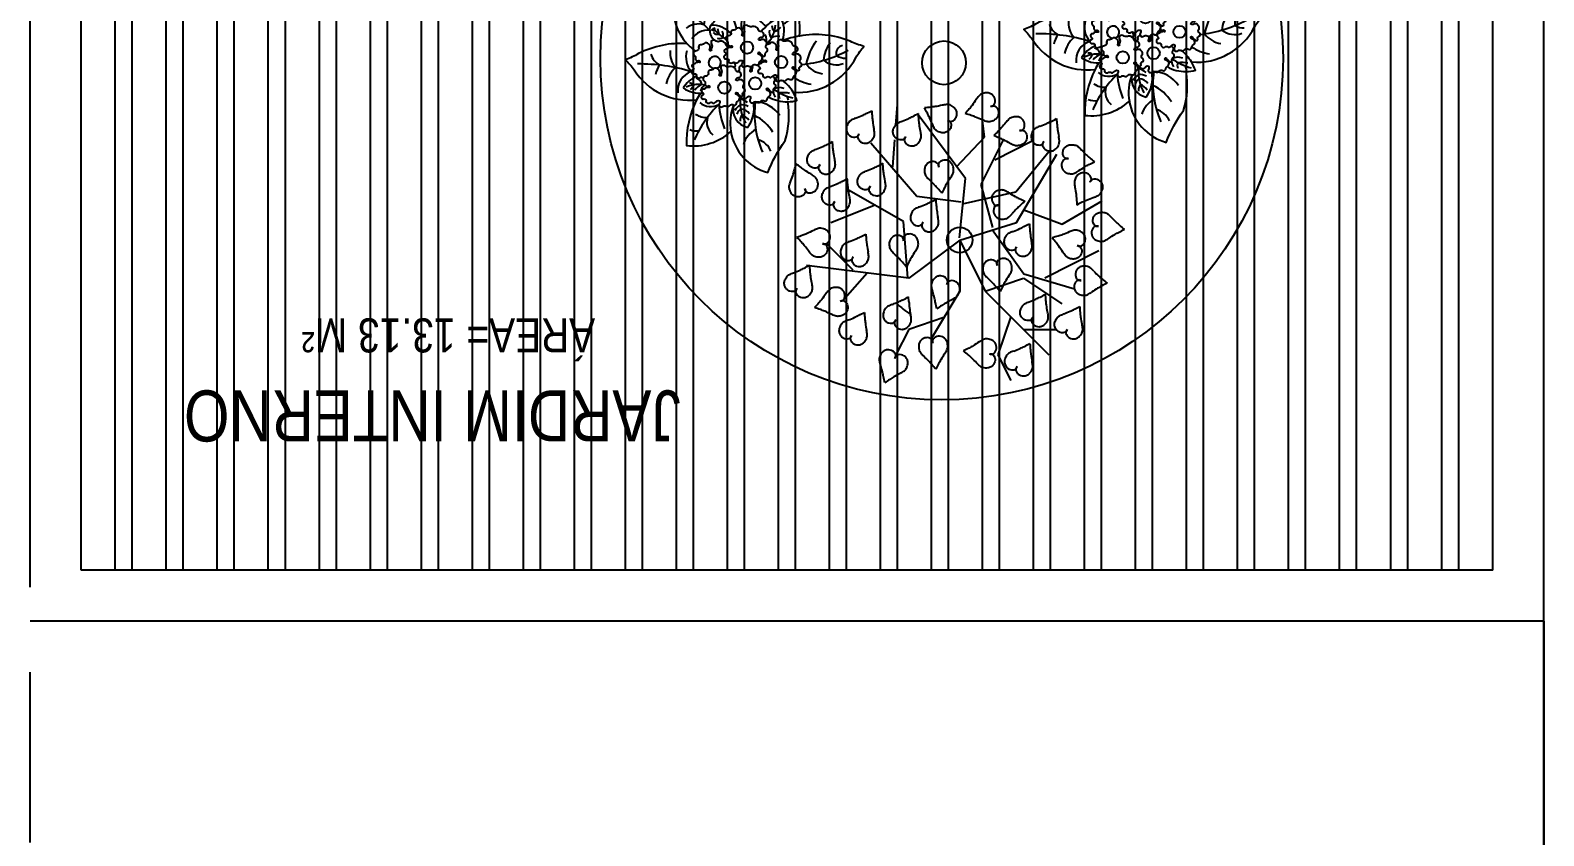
# Model space of a CAD drawing. Extents: x -109 to 1815, y -14679 to 345.
# Drawn here: x 62.046 to 66.496, y 295.637 to 298.004 of the extents above; entities that cross this region are included whole.
import ezdxf

# ---------------------------------------------------------------- set-up
doc = ezdxf.new("R2010")
doc.units = 0
doc.header["$MEASUREMENT"] = 0
doc.linetypes.add('HIDDEN', pattern=[0.375, 0.25, -0.125])
for name, color, linetype in [('AREA', 1, 'CONTINUOUS'), ('COBETURA', 5, 'CONTINUOUS'), ('CP-CAR', 7, 'CONTINUOUS'), ('LINHA-TELHA-VISTA', 1, 'CONTINUOUS'), ('PAREDE', 6, 'CONTINUOUS'), ('PORTA', 3, 'CONTINUOUS'), ('PROJCASA', 3, 'HIDDEN'), ('TEXTO', 1, 'CONTINUOUS'), ('VEGET', 64, 'CONTINUOUS'), ('VEGET-I', 62, 'CONTINUOUS')]:
    doc.layers.add(name, color=color, linetype=linetype)
doc.styles.add('TECN', font='techl___.ttf')

# ---------------------------------------------------------------- blocks, each defined once
blk = doc.blocks.new('VEGET-09')
at = {"layer": 'VEGET'}
blk.add_lwpolyline([(-0.0624, 0.0463, 0.064121), (-0.076, 0.0443, 0.053651), (-0.0704, 0.0323, 0.303165), (-0.1629, -0.0192, -0.038186), (-0.1743, -0.035, -0.033284), (-0.1544, -0.0425, 0.140139), (-0.0797, -0.0503, 0.082613), (-0.0764, -0.09, -0.071634), (-0.0539, -0.1385, 0.37075), (0.0057, -0.0599, 0.036515), (0.0064, -0.0606, 0.34294), (0.013, -0.0613, 0.358678), (0.0639, -0.1047, -0.11702), (0.1047, -0.1022, 0.227088), (0.0856, -0.039, 0.135454), (0.1569, -0.0244, -0.033284), (0.176, -0.0153, -0.038186), (0.1632, -0.0005, 0.289083), (0.0715, 0.0434, 0.126781), (0.0863, 0.1108, 0.210808), (0.0211, 0.0902, 0.291137), (-0.0333, 0.1505, -0.071634), (-0.0587, 0.1034, 0.119338)], format="xyb", close=True, dxfattribs=at)
at = {"layer": 'VEGET-I', "color": 31}
for points in [[(0.0084, 0.0423, 0.077831), (0.0071, 0.042, -0.502085), (0.0022, 0.0422, 0.277783), (-0.0033, 0.0389, -0.240076), (-0.0073, 0.0385, -0.321467), (-0.0069, 0.0432, 0.745243), (-0.0121, 0.0473, -0.31319), (-0.0172, 0.0468, 0.440916), (-0.0227, 0.0455, -0.33877), (-0.028, 0.0449, 0.489016), (-0.0324, 0.0427, -0.115651), (-0.0344, 0.0391, 0.254691), (-0.0373, 0.0343, 0.303582), (-0.0324, 0.0296, -0.602354), (-0.0322, 0.0263, -0.345012), (-0.0345, 0.0285, -0.004574), (-0.0379, 0.0317, 0.479544), (-0.0416, 0.0307, -0.438672), (-0.0445, 0.0252, 0.471554), (-0.0427, 0.0199, -0.333475), (-0.0434, 0.0153, 0.333467), (-0.0421, 0.01, 0.101515), (-0.0407, 0.0085, -0.162198)], [(-0.0247, -0.0162, 0.439616), (-0.0295, -0.0148, -0.61126), (-0.0306, -0.0121, 0.141126), (-0.0247, -0.0115, -0.414115), (-0.021, -0.0097, 0.695029), (-0.021, -0.0044, -0.695571), (-0.0196, -0.0006, 0.795067), (-0.0227, 0.0045, -0.584992), (-0.0256, 0.0084, 0.398719), (-0.0309, 0.0106, -0.502085), (-0.0359, 0.0107, 0.277783), (-0.0413, 0.0075, -0.240076), (-0.0454, 0.0071, -0.321467), (-0.0449, 0.0117, 0.745243), (-0.0501, 0.0159, -0.31319), (-0.0552, 0.0153, 0.440916), (-0.0607, 0.014, -0.33877), (-0.066, 0.0135, 0.489016), (-0.0704, 0.0113, -0.115651), (-0.0724, 0.0076, 0.254691), (-0.0753, 0.0029, 0.303582), (-0.0704, -0.0019, -0.602354), (-0.0702, -0.0052, -0.345012), (-0.0725, -0.0029, -0.004574), (-0.076, 0.0002, 0.479544), (-0.0796, -0.0008, -0.438672), (-0.0825, -0.0063, 0.471554), (-0.0808, -0.0115, -0.333475), (-0.0815, -0.0161, 0.333467), (-0.0801, -0.0215, 0.445322), (-0.0727, -0.0228, -0.162198), (-0.0695, -0.0233, -0.427238)], [(0.0215, -0.0336, 0.153842), (0.0238, -0.0348, -0.463092), (0.0285, -0.0385, 0.313172), (0.0367, -0.0426, -0.263169), (0.0427, -0.0429, 0.362708), (0.0499, -0.0428, 0.245641), (0.0491, -0.0368, -0.29295), (0.0493, -0.0337, 0.093328), (0.05, -0.0307, -1.455768), (0.0524, -0.0301, 0.379882), (0.0539, -0.0387, 0.34294), (0.0605, -0.0394, -0.272007), (0.0658, -0.0372, 0.52491), (0.0683, -0.0323, -0.364868), (0.0733, -0.0281, 0.589429), (0.0751, -0.0219, -0.414362), (0.0733, -0.0175, 0.632042), (0.0681, -0.0142, -0.61126), (0.067, -0.0115, 0.141126), (0.0729, -0.0109, -0.414115), (0.0765, -0.0091, 0.695029), (0.0765, -0.0038, -0.695571), (0.078, 0, 0.795067), (0.0749, 0.0052, -0.584992), (0.072, 0.009, 0.398719), (0.0667, 0.0112, -0.500346), (0.0617, 0.0114, 0.277783)], [(0.013, -0.0613, -0.272007), (0.0183, -0.0591, 0.52491), (0.0208, -0.0542, -0.364868), (0.0258, -0.05, 0.589429), (0.0276, -0.0438, -0.414362), (0.0258, -0.0394, 0.632042), (0.0207, -0.0361, -0.61126), (0.0196, -0.0334, 0.141126), (0.0254, -0.0328, -0.414115), (0.0291, -0.031, 0.695029), (0.0291, -0.0257, -0.695571), (0.0305, -0.0219, 0.795067), (0.0274, -0.0167, -0.584992), (0.0245, -0.0129, 0.398719), (0.0192, -0.0107, -0.502085), (0.0143, -0.0105, 0.277783), (0.0088, -0.0138, -0.240076), (0.0047, -0.0142, -0.321467), (0.0052, -0.0095, 0.745243), (0, -0.0054, -0.31319), (-0.0051, -0.006, 0.440916), (-0.0106, -0.0072, -0.33877), (-0.0159, -0.0078, 0.489016), (-0.0203, -0.01, -0.115651), (-0.0223, -0.0136, 0.254691), (-0.0252, -0.0184, 0.303582), (-0.0203, -0.0231, -0.602354), (-0.0201, -0.0264, -0.345012), (-0.0224, -0.0242, -0.004574), (-0.0259, -0.021, 0.479544), (-0.0295, -0.022, -0.438672), (-0.0324, -0.0276, 0.471554), (-0.0306, -0.0328, -0.333475), (-0.0314, -0.0374, 0.333467), (-0.03, -0.0428, 0.445322), (-0.0226, -0.044, -0.162198), (-0.0194, -0.0446, -0.427238)], [(-0.0215, -0.0258, 0.249552), (-0.0225, -0.0225, -0.232648), (-0.0245, -0.0203, 0.632042)], [(-0.0695, -0.0233, -0.427238), (-0.0747, -0.0272, 0.727728), (-0.0738, -0.0354, -0.463092), (-0.0691, -0.0391, 0.313172), (-0.0609, -0.0432, -0.263169), (-0.0549, -0.0435, 0.362708), (-0.0477, -0.0434, 0.245641), (-0.0485, -0.0374, -0.29295), (-0.0483, -0.0344, 0.093328), (-0.0476, -0.0313, -1.455768), (-0.0452, -0.0307, 0.379882), (-0.0437, -0.0393, 0.34294), (-0.0371, -0.0401, -0.272007), (-0.0318, -0.0379, 0.023893), (-0.0315, -0.0378, -0.364868)], [(-0.0194, -0.0446, -0.427238), (-0.0246, -0.0485, 0.727728), (-0.0237, -0.0567, -0.463092), (-0.019, -0.0603, 0.313172), (-0.0108, -0.0645, -0.263169), (-0.0048, -0.0648, 0.362708), (0.0024, -0.0647, 0.245641), (0.0016, -0.0587, -0.29295), (0.0018, -0.0556, 0.093328), (0.0026, -0.0526, -1.455768), (0.0049, -0.052, 0.338669), (0.0057, -0.0599, 0.34294)]]:
    blk.add_lwpolyline(points, format="xyb", dxfattribs=at)
blk.add_lwpolyline([(0.0139, 0.0144, -0.427238), (0.0087, 0.0105, 0.727728), (0.0096, 0.0022, -0.463092), (0.0143, -0.0014, 0.313172), (0.0225, -0.0056, -0.263169), (0.0285, -0.0058, 0.362708), (0.0357, -0.0058, 0.245641), (0.0349, 0.0003, -0.29295), (0.0351, 0.0033, 0.093328), (0.0358, 0.0064, -1.455768), (0.0382, 0.0069, 0.379882), (0.0397, -0.0017, 0.34294), (0.0463, -0.0024, -0.272007), (0.0516, -0.0002, 0.52491), (0.0541, 0.0047, -0.364868), (0.0591, 0.0089, 0.589429), (0.0609, 0.0151, -0.414362), (0.0591, 0.0195, 0.632042), (0.0539, 0.0228, -0.61126), (0.0528, 0.0256, 0.141126), (0.0587, 0.0261, -0.414115), (0.0623, 0.0279, 0.695029), (0.0623, 0.0332, -0.695571), (0.0638, 0.0371, 0.795067), (0.0607, 0.0422, -0.584992), (0.0578, 0.046, 0.398719), (0.0525, 0.0482, -0.502085), (0.0475, 0.0484, 0.277783), (0.042, 0.0451, -0.240076), (0.038, 0.0448, -0.321467), (0.0384, 0.0494, 0.745243), (0.0333, 0.0535, -0.31319), (0.0282, 0.053, 0.440916), (0.0227, 0.0517, -0.33877), (0.0174, 0.0511, 0.489016), (0.013, 0.049, -0.115651), (0.011, 0.0453, 0.254691), (0.008, 0.0405, 0.303582), (0.013, 0.0358, -0.602354), (0.0132, 0.0325, -0.345012), (0.0108, 0.0347, -0.004574), (0.0074, 0.0379, 0.479544), (0.0038, 0.0369, -0.438672), (0.0009, 0.0314, 0.471554), (0.0026, 0.0261, -0.333475), (0.0019, 0.0215, 0.333467), (0.0033, 0.0162, 0.445322), (0.0107, 0.0149, -0.162198)], format="xyb", close=True, dxfattribs=at)
at = {"layer": 'VEGET-I'}
for points in [[(-0.0101, -0.0065, 0.024467), (-0.0104, -0.0059, -0.29295), (-0.0102, -0.0029, 0.093328), (-0.0095, 0.0002, -1.455768), (-0.0071, 0.0007, 0.243536), (-0.0076, -0.0053, 0.34294)], [(0.0049, -0.0064, -0.059681), (0.0062, -0.0064, 0.52491), (0.0088, -0.0015, -0.236589), (0.0114, 0.0022, 0.589429)], [(0.0137, 0.0137, 0.054109), (0.0137, 0.0145, -0.61126)], [(-0.0253, -0.0117, 0.075337), (-0.0228, -0.0118, -0.091843), (-0.0207, -0.0112, 0.362708)], [(0.0171, -0.0044, -0.144785), (0.0151, -0.0057, 0.471554), (0.0168, -0.0109, -0.063459), (0.0172, -0.0118, 0.333467)]]:
    blk.add_lwpolyline(points, format="xyb", dxfattribs=at)
at = {"layer": 'VEGET-I', "color": 41}
for centre in [(-0.0146, 0.0194), (0.0307, 0.0256), (-0.0527, -0.012), (-0.0026, -0.0333)]:
    blk.add_circle(centre, 0.009, dxfattribs=at)
at = {"layer": 'VEGET-I'}
for centre, radius, start, end in [((-0.0108, 0.1305), 0.0294, 203.2575, 254.3162), ((-0.1501, 0.0649), 0.1365, 352.142, 24.0362), ((0.0116, 0.1219), 0.0607, 210.5029, 245.5171), ((-0.0325, 0.1201), 0.037, 297.538, 342.3464), ((-0.0806, 0.1714), 0.1701, 314.5307, 336.0872), ((0.0328, 0.0765), 0.0237, 342.1534, 51.401), ((0.0723, 0.0675), 0.0217, 65.2706, 101.1072), ((0.0119, 0.0844), 0.0202, 212.3549, 248.9452), ((-0.0589, 0.0462), 0.0665, 356.5219, 28.1181), ((-0.0027, 0.0728), 0.0103, 316.2193, 12.2741), ((-0.0697, 0.0438), 0.1086, 3.3613, 22.8474), ((0.0577, 0.0437), 0.0257, 53.2979, 95.1214), ((-0.0118, 0.0938), 0.0477, 214.5737, 266.3449), ((0.0064, 0.0727), 0.0155, 214.4894, 271.1311), ((0.0058, 0.0693), 0.0187, 238.2291, 275.1542), ((0.0146, 0.0704), 0.0291, 231.5553, 255.8739), ((0.0023, 0.0663), 0.01, 295.8614, 350.0245), ((-0.0148, 0.0795), 0.0364, 307.7391, 326.2778), ((0.0509, 0.0286), 0.0248, 49.8933, 119.5878), ((-0.0906, -0.0407), 0.0841, 54.3739, 75.6844), ((-0.056, 0.0683), 0.0353, 255.118, 278.5836), ((-0.0737, 0.0376), 0.0122, 2.7239, 31.7462), ((-0.0505, 0.0441), 0.0187, 248.4498, 298.337), ((-0.0587, 0.0379), 0.00922, 330.408, 23.2503), ((-0.0545, 0.0311), 0.0134, 0.7746, 38.3494), ((0.0682, 0.0636), 0.0428, 248.601, 251.1781), ((0.055, 0.0322), 0.0109, 288.7798, 353.5613), ((0.0682, 0.0636), 0.0428, 256.8168, 295.5668), ((0.0505, 0.0492), 0.0312, 295.4367, 319.8659), ((0.0903, 0.0157), 0.016, 128.6523, 159.4536), ((0.0705, 0.0296), 0.0288, 286.9657, 7.5072), ((-0.1176, -0.0291), 0.0344, 35.6879, 83.0483), ((-0.108, -0.0474), 0.0687, 57.1741, 80.7076), ((0.074, 0.0219), 0.0102, 185.279, 260.1247), ((0.0809, 0.0273), 0.00811, 227.0682, 278.3756), ((0.0561, -0.019), 0.0311, 341.9942, 42.6199), ((0.1552, 0.2549), 0.2641, 253.215, 270.7396), ((0.0698, 0.031), 0.0479, 313.2808, 346.6895), ((0.1017, 0.0116), 0.0307, 321.4641, 349.7172), ((-0.0626, -0.1944), 0.1873, 96.2572, 118.1873), ((-0.1468, -0.0402), 0.0225, 56.7641, 92.6298), ((-0.1341, -0.0386), 0.0306, 51.7847, 109.9181), ((-0.1452, -0.0251), 0.0114, 282.0266, 19.1502), ((-0.1615, -0.0112), 0.0465, 321.6289, 355.7959), ((-0.1605, 0.0022), 0.0717, 321.0161, 351.0023), ((0.078, -0.0252), 0.0326, 353.4456, 40.6977), ((0.1136, -0.0306), 0.026, 15.9819, 62.3315), ((0.0065, -0.0723), 0.0515, 137.3511, 173.1112), ((0.0012, -0.0412), 0.0327, 173.3213, 200.6954), ((-0.0368, -0.0765), 0.0204, 106.6389, 139.7027), ((-0.047, -0.0326), 0.0173, 257.6705, 298.3921), ((-0.053, -0.066), 0.0137, 1.1824, 41.3342), ((-0.0457, -0.0558), 0.0106, 342.8391, 49.1133), ((-0.1105, -0.1617), 0.126, 37.7656, 50.6238), ((-0.04, -0.1428), 0.1193, 42.2716, 55.0484), ((0.0449, -0.0512), 0.0126, 166.0133, 210.8157), ((0.0382, -0.0577), 0.011, 72.9763, 119.7763), ((0.0251, -0.0526), 0.028, 287.4041, 330.2959), ((0.0406, -0.0624), 0.00958, 46.2071, 101.6231), ((0.0777, -0.0491), 0.0393, 185.6386, 197.466), ((0.0603, -0.057), 0.0158, 185.6102, 201.6955), ((0.0455, -0.0659), 0.00743, 52.578, 97.4744), ((0.0547, -0.0307), 0.0283, 265.2378, 326.7853), ((0.2029, 0.0906), 0.2121, 224.7885, 240.0206), ((0.0687, -0.0393), 0.0287, 254.193, 308.7428), ((-0.0273, -0.1246), 0.0632, 116.8962, 129.5184), ((-0.0282, -0.1309), 0.0462, 103.3757, 131.9644), ((-0.2033, -0.0678), 0.1655, 339.3636, 358.9982), ((-0.0474, -0.1115), 0.027, 21.9127, 71.4636), ((0.0025, -0.0628), 0.0585, 331.101, 355.9434), ((0.0561, -0.0768), 0.0201, 309.7749, 352.5681), ((0.0855, -0.0557), 0.0255, 248.1797, 299.6042), ((-0.0364, -0.127), 0.0207, 107.4676, 148.779), ((-0.0696, -0.1313), 0.0361, 12.7175, 41.6597)]:
    blk.add_arc(centre, radius, start, end, dxfattribs=at)
at = {"layer": 'VEGET-I', "color": 94}
for centre, radius, start, end in [((-0.0535, 0.0776), 0.0756, 339.5371, 9.6172), ((0.033, 0.0562), 0.0459, 142.7289, 191.1904), ((-0.0096, 0.0571), 0.0276, 347.5928, 77.384), ((-0.0614, -0.0074), 0.0538, 59.8647, 91.1509), ((-0.0173, 0.0644), 0.062, 211.193, 232.3438), ((0.0678, -0.0061), 0.0397, 53.9849, 97.93), ((-0.0519, 0.1058), 0.1383, 328.5047, 333.1544), ((0.0539, 0.0487), 0.0436, 294.5226, 328.7105), ((-0.1034, 0.0844), 0.1368, 279.9847, 290.7519), ((-0.0141, -0.0575), 0.0431, 161.0917, 210.2624), ((0.0343, -0.0589), 0.0181, 335.2632, 62.5397), ((0.0291, -0.0905), 0.0764, 42.3879, 54.7417), ((-0.0895, -0.004), 0.0844, 296.8758, 321.2979), ((0.0506, -0.0242), 0.0422, 225.2075, 270.1956)]:
    blk.add_arc(centre, radius, start, end, dxfattribs=at)
at = {"layer": 'VEGET-I', "color": 41}
blk.add_arc((0.0449, -0.0114), 0.009, 110.0401, 82.5092, dxfattribs=at)
blk = doc.blocks.new('FOLHA')
at = {"layer": 'VEGET'}
for points in [[(0, 0, 0.08274), (-0.0014, 0.0032, 0.10469), (-0.0035, 0.0052, 0.121507), (-0.008, 0.0067, 0.098472), (-0.0138, 0.0061, 0.092043), (-0.0186, 0.0035, 0.086888), (-0.0224, -0.0009, 0.104288), (-0.0246, -0.007, 0.099942), (-0.0242, -0.0138, 0.091468), (-0.0201, -0.0222, 0.12043), (-0.0147, -0.0268, 0.025962), (-0.0068, -0.0302, -0.015994), (0.006, -0.0355, -0.011155), (0.0143, -0.0394, -0.008387), (0.025, -0.045)], [(0, 0, -0.08274), (-0.002, 0.0029, -0.10469), (-0.0026, 0.0057, -0.121507), (-0.0015, 0.0103, -0.098472), (0.0021, 0.0149, -0.092043), (0.0069, 0.0176, -0.086888), (0.0126, 0.0186, -0.104288), (0.019, 0.0172, -0.099942), (0.0245, 0.0132, -0.091468), (0.0295, 0.0053, -0.12043), (0.0305, -0.0017, -0.025962), (0.0293, -0.0102, 0.015994), (0.0269, -0.0239, 0.011155), (0.0259, -0.0329, 0.008387), (0.025, -0.045)]]:
    blk.add_lwpolyline(points, format="xyb", dxfattribs=at)

msp = doc.modelspace()

# ---------------------------------------------------------------- linework, layer by layer
at = {"layer": 'COBETURA'}
msp.add_line((66.4963, 295.5423), (66.4963, 300.7761), dxfattribs=at)
at = {"layer": 'CP-CAR'}
msp.add_line((62.0463, 296.4177), (62.0463, 299.4177), dxfattribs=at)
at = {"layer": 'LINHA-TELHA-VISTA'}
msp.add_line((66.4963, 296.2677), (66.4963, 295.5423), dxfattribs=at)
msp.add_circle((64.7328, 297.9085), 0.0642, dxfattribs=at)
at = {"layer": 'PAREDE'}
for p, q in [((66.4963, 296.2677), (66.4963, 299.5677)), ((62.0463, 296.4177), (62.0463, 299.4177)), ((62.0463, 296.4177), (62.0463, 299.4177)), ((62.1963, 296.4177), (62.1963, 299.4177)), ((62.1963, 296.4177), (62.1963, 299.4177)), ((62.2963, 296.4177), (62.2963, 299.4177)), ((62.3463, 296.4177), (62.3463, 299.4177)), ((62.4463, 296.4177), (62.4463, 299.4177)), ((62.4963, 296.4177), (62.4963, 299.4177)), ((62.5963, 296.4177), (62.5963, 299.4177)), ((62.6463, 296.4177), (62.6463, 299.4177)), ((62.6463, 296.4177), (62.6463, 299.4177)), ((62.7463, 296.4177), (62.7463, 299.4177)), ((62.7963, 296.4177), (62.7963, 299.4177)), ((62.8963, 296.4177), (62.8963, 299.4177)), ((62.9463, 296.4177), (62.9463, 299.4177)), ((63.0463, 296.4177), (63.0463, 299.4177)), ((63.0963, 296.4177), (63.0963, 299.4177)), ((63.1963, 296.4177), (63.1963, 299.4177)), ((63.2463, 296.4177), (63.2463, 299.4177)), ((63.3463, 296.4177), (63.3463, 299.4177)), ((63.3963, 296.4177), (63.3963, 299.4177)), ((63.4963, 296.4177), (63.4963, 299.4177)), ((63.5463, 296.4177), (63.5463, 299.4177)), ((63.5463, 296.4177), (63.5463, 299.4177)), ((63.6463, 296.4177), (63.6463, 299.4177)), ((63.6963, 296.4177), (63.6963, 299.4177)), ((63.7963, 296.4177), (63.7963, 299.4177)), ((63.8463, 296.4177), (63.8463, 299.4177)), ((63.9463, 296.4177), (63.9463, 299.4177)), ((63.9963, 296.4177), (63.9963, 299.4177)), ((64.0963, 296.4177), (64.0963, 299.4177)), ((64.1463, 296.4177), (64.1463, 299.4177)), ((64.2463, 296.4177), (64.2463, 299.4177)), ((64.2963, 296.4177), (64.2963, 299.4177)), ((64.3963, 296.4177), (64.3963, 299.4177)), ((64.4463, 296.4177), (64.4463, 299.4177)), ((64.4463, 296.4177), (64.4463, 299.4177)), ((64.5463, 296.4177), (64.5463, 299.4177)), ((64.5963, 296.4177), (64.5963, 299.4177)), ((64.6963, 296.4177), (64.6963, 299.4177)), ((64.7463, 296.4177), (64.7463, 299.4177)), ((64.8463, 296.4177), (64.8463, 299.4177)), ((64.8963, 296.4177), (64.8963, 299.4177)), ((64.9963, 296.4177), (64.9963, 299.4177)), ((65.0463, 296.4177), (65.0463, 299.4177)), ((65.1463, 296.4177), (65.1463, 299.4177)), ((65.1963, 296.4177), (65.1963, 299.4177)), ((65.2963, 296.4177), (65.2963, 299.4177)), ((65.3463, 296.4177), (65.3463, 299.4177)), ((65.3463, 296.4177), (65.3463, 299.4177)), ((65.4463, 296.4177), (65.4463, 299.4177)), ((65.4963, 296.4177), (65.4963, 299.4177)), ((65.5963, 296.4177), (65.5963, 299.4177)), ((65.6463, 296.4177), (65.6463, 299.4177)), ((65.7463, 296.4177), (65.7463, 299.4177)), ((65.7963, 296.4177), (65.7963, 299.4177)), ((65.8963, 296.4177), (65.8963, 299.4177)), ((65.9463, 296.4177), (65.9463, 299.4177)), ((66.0463, 296.4177), (66.0463, 299.4177)), ((66.0963, 296.4177), (66.0963, 299.4177)), ((66.1963, 296.4177), (66.1963, 299.4177)), ((66.2463, 296.4177), (66.2463, 299.4177)), ((66.3463, 296.4177), (66.3463, 299.4177)), ((62.2981, 296.4177), (62.1963, 296.4177)), ((66.3463, 296.4177), (62.2981, 296.4177)), ((63.7222, 296.4177), (63.0981, 296.4177)), ((62.2981, 296.2677), (62.0463, 296.2677)), ((62.2981, 296.2677), (62.1963, 296.2677)), ((66.4963, 296.2677), (62.2981, 296.2677)), ((63.7222, 296.2677), (63.0981, 296.2677))]:
    msp.add_line(p, q, dxfattribs=at)
at = {"layer": 'PORTA', "color": 1}
msp.add_circle((64.7263, 297.9215), 1.0035, dxfattribs=at)
at = {"layer": 'PROJCASA', "ltscale": 2}
msp.add_line((62.0463, 291.1177), (62.0463, 296.4177), dxfattribs=at)
at = {"layer": 'VEGET'}
for centre, radius, start, end in [((64.3592, 298.0507), 0.3256, 290.4189, 294.0841), ((64.367, 298.0332), 0.3064, 294.0841, 296.6405), ((64.2614, 298.2438), 0.542, 296.6405, 298.5627), ((65.0616, 297.7989), 0.542, 183.3014, 185.2236), ((64.827, 297.7775), 0.3064, 185.2236, 187.78), ((64.4717, 297.7142), 0.0259, 164.7408, 187.57), ((64.4696, 297.7139), 0.0238, 187.57, 211.3849), ((64.4839, 297.7108), 0.0385, 143.836, 164.7408), ((64.471, 297.7203), 0.0225, 116.3677, 143.836), ((64.5159, 297.6297), 0.1237, 110.4189, 116.3677), ((64.846, 297.7801), 0.3256, 187.78, 191.4452), ((64.4057, 297.6909), 0.1237, 5.4964, 11.4452), ((65.0273, 297.6877), 0.0385, 143.836, 164.7408), ((65.0143, 297.6971), 0.0225, 116.3677, 143.836), ((65.0593, 297.6065), 0.1237, 110.4189, 116.3677), ((64.9025, 298.0275), 0.3256, 290.4189, 294.0841), ((64.9103, 298.01), 0.3064, 294.0841, 296.6405), ((64.8047, 298.2206), 0.542, 296.6405, 298.5627), ((65.605, 297.7757), 0.542, 183.3014, 185.2236), ((65.3704, 297.7543), 0.3064, 185.2236, 187.78), ((65.3894, 297.7569), 0.3256, 187.78, 191.4452), ((64.4708, 297.7146), 0.0251, 211.3849, 231.2482), ((64.4691, 297.7125), 0.0224, 231.2482, 252.2836), ((64.4691, 297.7126), 0.0225, 252.2836, 274.7793), ((64.4698, 297.705), 0.015, 274.7793, 302.4908), ((64.4723, 297.701), 0.0102, 302.4908, 326.3969), ((64.4893, 297.6916), 0.0102, 155.4672, 179.3732), ((64.494, 297.6915), 0.015, 179.3732, 207.0848), ((64.4947, 297.6891), 0.0161, 136.5478, 155.4672), ((64.5008, 297.695), 0.0225, 207.0848, 229.5805), ((64.4674, 297.7043), 0.0161, 326.3969, 345.3163), ((64.5007, 297.6949), 0.0224, 229.5805, 250.6159), ((64.5016, 297.6975), 0.0251, 250.6159, 270.4792), ((64.5016, 297.6961), 0.0238, 270.4792, 294.2941), ((64.5008, 297.698), 0.0259, 294.2941, 317.1232), ((64.4915, 297.7066), 0.0385, 317.1232, 338.0281), ((64.5064, 297.7006), 0.0225, 338.0281, 5.4964), ((65.0151, 297.691), 0.0259, 164.7408, 187.57), ((65.013, 297.6907), 0.0238, 187.57, 211.3849), ((65.0142, 297.6914), 0.0251, 211.3849, 231.2482), ((65.0125, 297.6893), 0.0224, 231.2482, 252.2836), ((65.0125, 297.6894), 0.0225, 252.2836, 274.7793), ((65.0131, 297.6819), 0.015, 274.7793, 302.4908), ((65.0157, 297.6778), 0.0102, 302.4908, 326.3969), ((65.0326, 297.6684), 0.0102, 155.4672, 179.3732), ((65.0374, 297.6684), 0.015, 179.3732, 207.0848), ((65.0381, 297.6659), 0.0161, 136.5478, 155.4672), ((65.0442, 297.6718), 0.0225, 207.0848, 229.5805), ((65.0107, 297.6811), 0.0161, 326.3969, 345.3163), ((65.0349, 297.6834), 0.0385, 317.1232, 338.0281), ((64.949, 297.6677), 0.1237, 5.4964, 11.4452), ((65.0497, 297.6774), 0.0225, 338.0281, 5.4964), ((65.0441, 297.6717), 0.0224, 229.5805, 250.6159), ((65.045, 297.6743), 0.0251, 250.6159, 270.4792), ((65.045, 297.6729), 0.0238, 270.4792, 294.2941), ((65.0442, 297.6748), 0.0259, 294.2941, 317.1232), ((64.3497, 297.6708), 0.3064, 294.0841, 296.6405), ((64.2441, 297.8814), 0.542, 296.6405, 298.5627), ((65.0443, 297.4366), 0.542, 183.3014, 185.2236), ((64.4544, 297.3518), 0.0259, 164.7408, 187.57), ((64.4666, 297.3485), 0.0385, 143.836, 164.7408), ((64.4537, 297.3579), 0.0225, 116.3677, 143.836), ((64.4986, 297.2673), 0.1237, 110.4189, 116.3677), ((64.3419, 297.6884), 0.3256, 290.4189, 294.0841), ((64.8097, 297.4151), 0.3064, 185.2236, 187.78), ((64.8287, 297.4177), 0.3256, 187.78, 191.4452), ((64.3884, 297.3286), 0.1237, 5.4964, 11.4452), ((64.4524, 297.3515), 0.0238, 187.57, 211.3849), ((64.4535, 297.3522), 0.0251, 211.3849, 231.2482), ((64.4518, 297.3501), 0.0224, 231.2482, 252.2836), ((64.4518, 297.3502), 0.0225, 252.2836, 274.7793), ((64.4525, 297.3427), 0.015, 274.7793, 302.4908), ((64.455, 297.3386), 0.0102, 302.4908, 326.3969), ((64.472, 297.3292), 0.0102, 155.4672, 179.3732), ((64.4768, 297.3292), 0.015, 179.3732, 207.0848), ((64.4774, 297.3268), 0.0161, 136.5478, 155.4672), ((64.4835, 297.3326), 0.0225, 207.0848, 229.5805), ((64.4501, 297.3419), 0.0161, 326.3969, 345.3163), ((64.4834, 297.3326), 0.0224, 229.5805, 250.6159), ((64.4843, 297.3351), 0.0251, 250.6159, 270.4792), ((64.4843, 297.3338), 0.0238, 270.4792, 294.2941), ((64.4835, 297.3357), 0.0259, 294.2941, 317.1232), ((64.4742, 297.3443), 0.0385, 317.1232, 338.0281), ((64.4891, 297.3383), 0.0225, 338.0281, 5.4964), ((65.1432, 297.2869), 0.0238, 120.414, 144.2289), ((65.1443, 297.2851), 0.0259, 97.5848, 120.414), ((65.1459, 297.2725), 0.0385, 76.68, 97.5848), ((65.1496, 297.2881), 0.0225, 49.2117, 76.68), ((65.0835, 297.2115), 0.1237, 43.2629, 49.2117), ((65.1379, 297.2508), 0.0225, 139.9288, 162.4245), ((65.1417, 297.2868), 0.0224, 164.0922, 185.1276), ((65.1418, 297.2868), 0.0225, 185.1276, 207.6233), ((65.1443, 297.2861), 0.0251, 144.2289, 164.0922), ((65.1321, 297.2557), 0.015, 112.2173, 139.9288), ((65.1351, 297.2833), 0.015, 207.6233, 235.3348), ((65.1303, 297.2601), 0.0102, 88.3112, 112.2173), ((65.1324, 297.2794), 0.0102, 235.3348, 259.2409), ((65.1335, 297.2852), 0.0161, 259.2409, 278.1603), ((65.1301, 297.2542), 0.0161, 69.3918, 88.3112), ((65.4107, 297.5194), 0.3256, 223.2629, 226.9281), ((65.3976, 297.5054), 0.3064, 226.9281, 229.4845), ((65.4514, 296.7743), 0.542, 116.1454, 118.0676), ((65.5507, 297.6845), 0.542, 229.4845, 231.4067), ((65.1378, 297.2508), 0.0224, 162.4245, 183.4599), ((65.1405, 297.251), 0.0251, 183.4599, 203.3232), ((65.1393, 297.2505), 0.0238, 203.3232, 227.1381), ((65.1407, 297.252), 0.0259, 227.1381, 249.9673), ((65.145, 297.2639), 0.0385, 249.9673, 270.8721), ((65.1452, 297.2479), 0.0225, 270.8721, 298.3404), ((65.0972, 297.3369), 0.1237, 298.3404, 304.2892), ((65.3503, 296.9657), 0.3256, 120.624, 124.2892), ((65.3406, 296.9822), 0.3064, 118.0676, 120.624), ((64.2397, 297.6509), 0.542, 296.6405, 298.5627), ((65.04, 297.2061), 0.542, 183.3014, 185.2236), ((64.5796, 297.167), 0.0259, 164.7408, 187.57), ((64.5919, 297.1637), 0.0385, 143.836, 164.7408), ((64.5789, 297.1732), 0.0225, 116.3677, 143.836), ((64.6239, 297.0825), 0.1237, 110.4189, 116.3677), ((64.4671, 297.5036), 0.3256, 290.4189, 292.673), ((64.4501, 297.1214), 0.0259, 164.7408, 187.57), ((64.4623, 297.118), 0.0385, 143.836, 164.7408), ((64.4493, 297.1275), 0.0225, 116.3677, 143.836), ((64.4943, 297.0368), 0.1237, 110.4189, 116.3677), ((64.3375, 297.4579), 0.3256, 290.4189, 294.0841), ((64.3453, 297.4404), 0.3064, 294.0841, 296.6405), ((64.8054, 297.1847), 0.3064, 185.2236, 187.78), ((64.8244, 297.1873), 0.3256, 187.78, 191.4452), ((64.5776, 297.1668), 0.0238, 187.57, 211.3849), ((64.5787, 297.1675), 0.0251, 211.3849, 231.2482), ((64.577, 297.1654), 0.0224, 231.2482, 252.2836), ((64.5771, 297.1655), 0.0225, 252.2836, 274.7793), ((64.5777, 297.1579), 0.015, 274.7793, 302.4908), ((64.5803, 297.1539), 0.0102, 302.4908, 326.3969), ((64.5972, 297.1445), 0.0102, 155.4672, 179.3732), ((64.602, 297.1444), 0.015, 179.3732, 207.0848), ((64.6026, 297.142), 0.0161, 136.5478, 155.4672), ((64.5753, 297.1572), 0.0161, 326.3969, 345.3163), ((64.6087, 297.1479), 0.0225, 207.0848, 229.5805), ((64.6087, 297.1478), 0.0224, 229.5805, 250.6159), ((64.6096, 297.1503), 0.0251, 250.6159, 270.4792), ((64.6096, 297.149), 0.0238, 270.4792, 294.2941), ((64.6087, 297.1509), 0.0259, 294.2941, 317.1232), ((64.5995, 297.1595), 0.0385, 317.1232, 338.0281), ((64.954, 297.233), 0.3256, 191.399, 191.4452), ((64.5136, 297.1438), 0.1237, 5.4964, 11.4452), ((64.6143, 297.1535), 0.0225, 338.0281, 5.4964), ((64.448, 297.1211), 0.0238, 187.57, 211.3849), ((64.4491, 297.1218), 0.0251, 211.3849, 231.2482), ((64.4475, 297.1197), 0.0224, 231.2482, 252.2836), ((64.4475, 297.1198), 0.0225, 252.2836, 274.7793), ((64.4481, 297.1122), 0.015, 274.7793, 302.4908), ((64.4507, 297.1082), 0.0102, 302.4908, 326.3969), ((64.4676, 297.0988), 0.0102, 155.4672, 179.3732), ((64.4724, 297.0987), 0.015, 179.3732, 207.0848), ((64.4731, 297.0963), 0.0161, 136.5478, 155.4672), ((64.4792, 297.1022), 0.0225, 207.0848, 229.5805), ((64.4457, 297.1115), 0.0161, 326.3969, 345.3163), ((64.4791, 297.1021), 0.0224, 229.5805, 250.6159), ((64.4791, 297.1052), 0.0259, 294.2941, 317.1232), ((64.4699, 297.1138), 0.0385, 317.1232, 338.0281), ((64.384, 297.0981), 0.1237, 5.4964, 11.4452), ((64.4847, 297.1078), 0.0225, 338.0281, 5.4964), ((64.6844, 297.0759), 0.0259, 149.884, 172.7131), ((64.6826, 297.077), 0.0238, 126.069, 149.884), ((64.6834, 297.0759), 0.0251, 106.2057, 126.069), ((64.6826, 297.0785), 0.0224, 85.1704, 106.2057), ((64.6826, 297.0784), 0.0225, 62.6747, 85.1704), ((64.6861, 297.0851), 0.015, 34.9631, 62.6747), ((64.69, 297.0879), 0.0102, 11.0571, 34.9631), ((64.7093, 297.0901), 0.0102, 158.0807, 181.9868), ((64.7152, 297.0903), 0.0161, 181.9868, 200.9062), ((64.7137, 297.0883), 0.015, 130.3691, 158.0807), ((64.6842, 297.0867), 0.0161, 352.1377, 11.0571), ((64.7186, 297.0825), 0.0225, 107.8735, 130.3691), ((64.7186, 297.0826), 0.0224, 86.8381, 107.8735), ((64.7185, 297.0799), 0.0251, 66.9748, 86.8381), ((64.719, 297.0811), 0.0238, 43.1599, 66.9748), ((64.7175, 297.0797), 0.0259, 20.3307, 43.1599), ((64.7056, 297.0753), 0.0385, 359.4259, 20.3307), ((64.7265, 297.5596), 0.542, 296.6405, 298.5627), ((65.5267, 297.1148), 0.542, 183.3014, 185.2236), ((64.48, 297.1046), 0.0251, 250.6159, 270.4792), ((64.48, 297.1033), 0.0238, 270.4792, 294.2941), ((64.565, 297.0364), 0.0225, 164.6067, 192.0751), ((64.5805, 297.0321), 0.0385, 143.7019, 164.6067), ((64.5703, 297.0396), 0.0259, 120.8727, 143.7019), ((64.5692, 297.0414), 0.0238, 97.0578, 120.8727), ((64.5694, 297.0401), 0.0251, 77.1945, 97.0578), ((64.57, 297.0427), 0.0224, 56.1591, 77.1945), ((64.5699, 297.0426), 0.0225, 33.6635, 56.1591), ((64.6042, 297.0372), 0.0161, 152.9755, 171.8949), ((64.5753, 297.0491), 0.0161, 323.1264, 342.0459), ((64.5762, 297.0468), 0.015, 5.9519, 33.6635), ((64.5989, 297.0399), 0.0102, 129.0695, 152.9755), ((64.581, 297.0473), 0.0102, 342.0459, 5.9519), ((64.6019, 297.0362), 0.015, 101.3579, 129.0695), ((64.6034, 297.0287), 0.0225, 78.8622, 101.3579), ((64.6034, 297.0288), 0.0224, 57.8269, 78.8622), ((64.602, 297.0266), 0.0251, 37.9636, 57.8269), ((64.603, 297.0274), 0.0238, 14.1486, 37.9636), ((64.697, 297.0743), 0.0385, 172.7131, 193.618), ((64.6814, 297.0706), 0.0225, 193.618, 221.0863), ((64.7576, 297.1371), 0.1237, 221.0863, 227.035), ((64.4514, 296.8083), 0.3256, 43.3699, 47.035), ((65.0048, 296.8716), 0.3256, 146.0088, 149.674), ((64.6323, 297.1227), 0.1237, 326.0088, 331.9575), ((64.7216, 297.0752), 0.0225, 331.9575, 359.4259), ((64.949, 297.0267), 0.0385, 143.836, 164.7408), ((64.9361, 297.0362), 0.0225, 116.3677, 143.836), ((64.981, 296.9455), 0.1237, 110.4189, 116.3677), ((64.8243, 297.3666), 0.3256, 290.4189, 294.0841), ((64.8321, 297.3491), 0.3064, 294.0841, 296.6405), ((65.2922, 297.0934), 0.3064, 185.2236, 187.78), ((65.3112, 297.096), 0.3256, 187.78, 191.4452), ((64.664, 297.0575), 0.1237, 192.0751, 198.0238), ((64.2367, 296.9185), 0.3256, 14.3586, 18.0238), ((64.2553, 296.9233), 0.3064, 11.8022, 14.3586), ((64.7514, 296.7054), 0.3256, 116.9976, 120.6627), ((64.5474, 297.1058), 0.1237, 296.9976, 302.9463), ((64.6025, 297.0209), 0.0225, 302.9463, 330.4146), ((64.5885, 297.0288), 0.0385, 330.4146, 351.3195), ((64.601, 297.0269), 0.0259, 351.3195, 14.1486), ((64.4654, 296.8215), 0.3064, 40.8134, 43.3699), ((64.2871, 296.6675), 0.542, 38.8913, 40.8134), ((65.1967, 296.7715), 0.542, 152.2304, 154.1526), ((64.9883, 296.8812), 0.3064, 149.674, 152.2304), ((64.9368, 297.03), 0.0259, 164.7408, 187.57), ((64.9348, 297.0298), 0.0238, 187.57, 211.3849), ((64.9359, 297.0305), 0.0251, 211.3849, 231.2482), ((64.9342, 297.0284), 0.0224, 231.2482, 252.2836), ((64.9343, 297.0285), 0.0225, 252.2836, 274.7793), ((64.9349, 297.0209), 0.015, 274.7793, 302.4908), ((64.9375, 297.0169), 0.0102, 302.4908, 326.3969), ((64.9544, 297.0075), 0.0102, 155.4672, 179.3732), ((64.9592, 297.0074), 0.015, 179.3732, 207.0848), ((64.9598, 297.005), 0.0161, 136.5478, 155.4672), ((64.9325, 297.0202), 0.0161, 326.3969, 345.3163), ((64.9659, 297.0109), 0.0225, 207.0848, 229.5805), ((64.9659, 297.0108), 0.0224, 229.5805, 250.6159), ((64.9659, 297.0139), 0.0259, 294.2941, 317.1232), ((64.9566, 297.0225), 0.0385, 317.1232, 338.0281), ((64.8708, 297.0068), 0.1237, 5.4964, 11.4452), ((64.9715, 297.0165), 0.0225, 338.0281, 5.4964), ((64.0247, 296.8751), 0.542, 9.8801, 11.8022), ((64.8707, 296.5249), 0.542, 123.2192, 125.1413), ((64.7416, 296.7219), 0.3064, 120.6627, 123.2192), ((64.9668, 297.0133), 0.0251, 250.6159, 270.4792), ((64.9668, 297.012), 0.0238, 270.4792, 294.2941)]:
    msp.add_arc(centre, radius, start, end, dxfattribs=at)
at = {"layer": 'VEGET-I'}
for p, q in [((64.5918, 297.7257), (64.5961, 297.7857)), ((64.796, 297.5683), (64.6569, 297.7553)), ((64.8525, 297.6901), (64.8462, 297.7391)), ((64.6526, 297.5161), (64.5178, 297.6727)), ((64.583, 297.6031), (64.5886, 297.6818)), ((64.7699, 297.6031), (64.8525, 297.6901)), ((64.8424, 297.5513), (64.9066, 297.6803)), ((64.8827, 297.6235), (64.9921, 297.6793)), ((64.9438, 297.5292), (65.042, 297.6493)), ((64.9462, 297.4393), (65.0645, 297.6401)), ((64.6135, 297.4422), (64.452, 297.5345)), ((64.6849, 297.5697), (64.6838, 297.5679)), ((64.7786, 297.3944), (64.796, 297.5683)), ((64.7873, 297.4944), (64.9438, 297.5292)), ((64.877, 297.4243), (64.8424, 297.5513)), ((64.5309, 297.49), (64.4005, 297.4379)), ((64.783, 297.4987), (64.6526, 297.5161)), ((65.0803, 297.4345), (65.1978, 297.5029)), ((64.6265, 297.277), (64.6135, 297.4422)), ((64.7791, 297.3878), (64.9462, 297.4393)), ((64.9681, 297.4769), (65.0803, 297.4345)), ((64.8747, 297.4187), (64.9675, 297.288)), ((64.4657, 297.2987), (64.3872, 297.3772)), ((64.5812, 297.3527), (64.5801, 297.3509)), ((64.7791, 297.3878), (64.6291, 297.2753)), ((64.7791, 297.3878), (64.7791, 297.2378)), ((64.7791, 297.3878), (64.8541, 297.2378)), ((65.0291, 297.2762), (65.1883, 297.3574)), ((64.6291, 297.2753), (64.3291, 297.3128)), ((64.5066, 297.2907), (64.4346, 297.2084)), ((64.8541, 297.2378), (64.9666, 297.2753)), ((64.8564, 297.2809), (64.8553, 297.2791)), ((64.9666, 297.2753), (65.0791, 297.2003)), ((64.9675, 297.288), (65.1163, 297.2441)), ((64.63, 297.207), (64.6284, 297.2206)), ((64.7791, 297.2378), (64.6948, 297.0973)), ((64.8541, 297.2378), (65.0416, 297.0503)), ((64.7323, 297.1597), (64.6291, 297.1253)), ((64.9291, 297.1628), (64.8916, 297.0503)), ((64.6291, 297.1253), (64.5916, 297.0503)), ((64.9666, 297.1253), (65.0643, 297.1253)), ((64.6677, 297.0521), (64.6666, 297.0503)), ((64.8916, 297.0503), (64.9291, 296.9753))]:
    msp.add_line(p, q, dxfattribs=at)
msp.add_circle((64.7791, 297.3878), 0.0375, dxfattribs=at)
for centre, radius, start, end in [((64.7006, 297.5935), 0.0251, 106.2057, 126.069), ((64.6998, 297.5961), 0.0224, 85.1704, 106.2057), ((64.6998, 297.596), 0.0225, 62.6747, 85.1704), ((64.7033, 297.6027), 0.015, 34.9631, 62.6747), ((64.7309, 297.6059), 0.015, 130.3691, 158.0807), ((64.7358, 297.6001), 0.0225, 107.8735, 130.3691), ((64.7358, 297.6002), 0.0224, 86.8381, 107.8735), ((64.7357, 297.5975), 0.0251, 66.9748, 86.8381), ((64.7362, 297.5987), 0.0238, 43.1599, 66.9748), ((64.7142, 297.5919), 0.0385, 172.7131, 193.618), ((64.7016, 297.5935), 0.0259, 149.884, 172.7131), ((64.6986, 297.5882), 0.0225, 193.618, 221.0863), ((64.6998, 297.5946), 0.0238, 126.069, 149.884), ((64.7748, 297.6547), 0.1237, 221.0863, 227.035), ((64.7072, 297.6055), 0.0102, 11.0571, 34.9631), ((64.7265, 297.6077), 0.0102, 158.0807, 181.9868), ((64.7324, 297.6079), 0.0161, 181.9868, 200.9062), ((64.7014, 297.6043), 0.0161, 352.1377, 11.0571), ((64.6495, 297.6403), 0.1237, 326.0088, 331.9575), ((64.7347, 297.5973), 0.0259, 20.3307, 43.1599), ((64.7388, 297.5928), 0.0225, 331.9575, 359.4259), ((64.7228, 297.5929), 0.0385, 359.4259, 20.3307), ((64.4686, 297.3259), 0.3256, 43.3699, 47.035), ((64.4826, 297.339), 0.3064, 40.8134, 43.3699), ((64.3043, 297.1851), 0.542, 38.8913, 40.8134), ((65.2139, 297.2891), 0.542, 152.2304, 154.1526), ((65.0055, 297.3988), 0.3064, 149.674, 152.2304), ((65.022, 297.3892), 0.3256, 146.0088, 149.674), ((64.8987, 297.508), 0.0259, 112.047, 134.8761), ((64.9034, 297.4963), 0.0385, 91.1422, 112.047), ((64.9031, 297.5123), 0.0225, 63.6738, 91.1422), ((64.8582, 297.4217), 0.1237, 57.7251, 63.6738), ((64.7042, 297.3692), 0.1237, 110.4189, 116.3677), ((64.5474, 297.7903), 0.3256, 290.4189, 294.0841), ((64.5553, 297.7728), 0.3064, 294.0841, 296.6405), ((64.4496, 297.9834), 0.542, 296.6405, 298.5627), ((65.2499, 297.5385), 0.542, 183.3014, 185.2236), ((65.0153, 297.5171), 0.3064, 185.2236, 187.78), ((64.8984, 297.509), 0.0251, 158.6911, 178.5544), ((64.8957, 297.5091), 0.0224, 178.5544, 199.5897), ((64.8958, 297.5091), 0.0225, 199.5897, 222.0854), ((64.8972, 297.5095), 0.0238, 134.8761, 158.6911), ((64.901, 297.4733), 0.0225, 154.391, 176.8867), ((64.8902, 297.504), 0.015, 222.0854, 249.797), ((64.8942, 297.4766), 0.015, 126.6794, 154.391), ((64.8886, 297.4995), 0.0102, 249.797, 273.703), ((64.8913, 297.4804), 0.0102, 102.7734, 126.6794), ((64.8927, 297.4746), 0.0161, 83.854, 102.7734), ((64.8882, 297.5055), 0.0161, 273.703, 292.6224), ((65.0981, 297.8015), 0.3256, 237.7251, 241.3902), ((65.0889, 297.7847), 0.3064, 241.3902, 243.9467), ((65.1644, 297.2638), 0.3064, 132.5297, 135.0861), ((65.1924, 297.9963), 0.542, 243.9467, 245.8688), ((65.3236, 297.0902), 0.542, 130.6076, 132.5297), ((64.66, 297.4538), 0.0259, 164.7408, 187.57), ((64.6579, 297.4535), 0.0238, 187.57, 211.3849), ((64.6722, 297.4504), 0.0385, 143.836, 164.7408), ((64.6591, 297.4542), 0.0251, 211.3849, 231.2482), ((64.6593, 297.4599), 0.0225, 116.3677, 143.836), ((64.683, 297.4287), 0.0161, 136.5478, 155.4672), ((64.6556, 297.4439), 0.0161, 326.3969, 345.3163), ((65.0343, 297.5197), 0.3256, 187.78, 191.4452), ((64.5939, 297.4305), 0.1237, 5.4964, 11.4452), ((64.6947, 297.4402), 0.0225, 338.0281, 5.4964), ((64.9009, 297.4733), 0.0224, 176.8867, 197.922), ((64.9035, 297.4741), 0.0251, 197.922, 217.7853), ((64.9024, 297.4733), 0.0238, 217.7853, 241.6002), ((64.9034, 297.4751), 0.0259, 241.6002, 264.4294), ((64.9047, 297.4877), 0.0385, 264.4294, 285.3342), ((64.9089, 297.4722), 0.0225, 285.3342, 312.8026), ((64.8401, 297.5465), 0.1237, 312.8026, 318.7513), ((65.1779, 297.2503), 0.3256, 135.0861, 138.7513), ((64.5961, 297.3776), 0.0238, 126.069, 149.884), ((64.5969, 297.3765), 0.0251, 106.2057, 126.069), ((64.5961, 297.3791), 0.0224, 85.1704, 106.2057), ((64.5961, 297.379), 0.0225, 62.6747, 85.1704), ((64.5996, 297.3857), 0.015, 34.9631, 62.6747), ((64.6035, 297.3885), 0.0102, 11.0571, 34.9631), ((64.6228, 297.3907), 0.0102, 158.0807, 181.9868), ((64.6272, 297.3889), 0.015, 130.3691, 158.0807), ((64.6321, 297.3831), 0.0225, 107.8735, 130.3691), ((64.6321, 297.3832), 0.0224, 86.8381, 107.8735), ((64.6319, 297.3805), 0.0251, 66.9748, 86.8381), ((64.6325, 297.3817), 0.0238, 43.1599, 66.9748), ((64.6574, 297.4521), 0.0224, 231.2482, 252.2836), ((64.631, 297.3803), 0.0259, 20.3307, 43.1599), ((64.6574, 297.4522), 0.0225, 252.2836, 274.7793), ((64.6581, 297.4446), 0.015, 274.7793, 302.4908), ((64.6606, 297.4406), 0.0102, 302.4908, 326.3969), ((64.6775, 297.4312), 0.0102, 155.4672, 179.3732), ((64.6823, 297.4311), 0.015, 179.3732, 207.0848), ((64.6891, 297.4346), 0.0225, 207.0848, 229.5805), ((64.689, 297.4345), 0.0224, 229.5805, 250.6159), ((64.6899, 297.437), 0.0251, 250.6159, 270.4792), ((64.6899, 297.4357), 0.0238, 270.4792, 294.2941), ((64.6891, 297.4376), 0.0259, 294.2941, 317.1232), ((64.6798, 297.4462), 0.0385, 317.1232, 338.0281), ((64.9474, 297.3786), 0.0385, 143.836, 164.7408), ((64.9344, 297.388), 0.0225, 116.3677, 143.836), ((64.9794, 297.2974), 0.1237, 110.4189, 116.3677), ((64.8226, 297.7184), 0.3256, 290.4189, 294.0841), ((64.8304, 297.7009), 0.3064, 294.0841, 296.6405), ((64.7248, 297.9115), 0.542, 296.6405, 298.5627), ((65.5251, 297.4666), 0.542, 183.3014, 185.2236), ((65.2905, 297.4452), 0.3064, 185.2236, 187.78), ((65.3095, 297.4478), 0.3256, 187.78, 191.4452), ((64.6104, 297.3749), 0.0385, 172.7131, 193.618), ((64.5979, 297.3766), 0.0259, 149.884, 172.7131), ((64.5949, 297.3712), 0.0225, 193.618, 221.0863), ((64.6711, 297.4377), 0.1237, 221.0863, 227.035), ((64.6287, 297.3909), 0.0161, 181.9868, 200.9062), ((64.5977, 297.3873), 0.0161, 352.1377, 11.0571), ((64.9183, 297.1722), 0.3256, 146.0088, 149.674), ((64.5458, 297.4233), 0.1237, 326.0088, 331.9575), ((64.6351, 297.3758), 0.0225, 331.9575, 359.4259), ((64.6191, 297.3759), 0.0385, 359.4259, 20.3307), ((64.9352, 297.3819), 0.0259, 164.7408, 187.57), ((64.9331, 297.3816), 0.0238, 187.57, 211.3849), ((64.9343, 297.3823), 0.0251, 211.3849, 231.2482), ((64.9326, 297.3802), 0.0224, 231.2482, 252.2836), ((64.9326, 297.3803), 0.0225, 252.2836, 274.7793), ((64.9332, 297.3728), 0.015, 274.7793, 302.4908), ((64.9358, 297.3687), 0.0102, 302.4908, 326.3969), ((64.9527, 297.3593), 0.0102, 155.4672, 179.3732), ((64.9575, 297.3593), 0.015, 179.3732, 207.0848), ((64.9582, 297.3568), 0.0161, 136.5478, 155.4672), ((64.9643, 297.3627), 0.0225, 207.0848, 229.5805), ((64.9308, 297.372), 0.0161, 326.3969, 345.3163), ((64.955, 297.3743), 0.0385, 317.1232, 338.0281), ((64.8691, 297.3586), 0.1237, 5.4964, 11.4452), ((64.9698, 297.3683), 0.0225, 338.0281, 5.4964), ((64.3649, 297.1089), 0.3256, 43.3699, 47.035), ((64.3789, 297.1221), 0.3064, 40.8134, 43.3699), ((64.2006, 296.9681), 0.542, 38.8913, 40.8134), ((65.1102, 297.0721), 0.542, 152.2304, 154.1526), ((64.9018, 297.1818), 0.3064, 149.674, 152.2304), ((64.8856, 297.3031), 0.0385, 172.7131, 193.618), ((64.8731, 297.3047), 0.0259, 149.884, 172.7131), ((64.8713, 297.3057), 0.0238, 126.069, 149.884), ((64.8721, 297.3046), 0.0251, 106.2057, 126.069), ((64.8713, 297.3072), 0.0224, 85.1704, 106.2057), ((64.8713, 297.3071), 0.0225, 62.6747, 85.1704), ((64.8748, 297.3139), 0.015, 34.9631, 62.6747), ((64.8787, 297.3166), 0.0102, 11.0571, 34.9631), ((64.8979, 297.3188), 0.0102, 158.0807, 181.9868), ((64.9039, 297.319), 0.0161, 181.9868, 200.9062), ((64.9024, 297.317), 0.015, 130.3691, 158.0807), ((64.8729, 297.3155), 0.0161, 352.1377, 11.0571), ((64.9073, 297.3112), 0.0225, 107.8735, 130.3691), ((64.9073, 297.3113), 0.0224, 86.8381, 107.8735), ((64.9071, 297.3086), 0.0251, 66.9748, 86.8381), ((64.9076, 297.3099), 0.0238, 43.1599, 66.9748), ((64.9061, 297.3085), 0.0259, 20.3307, 43.1599), ((64.8943, 297.3041), 0.0385, 359.4259, 20.3307), ((64.9642, 297.3626), 0.0224, 229.5805, 250.6159), ((64.9651, 297.3652), 0.0251, 250.6159, 270.4792), ((64.9651, 297.3638), 0.0238, 270.4792, 294.2941), ((64.9643, 297.3657), 0.0259, 294.2941, 317.1232), ((64.7333, 297.2493), 0.0385, 143.7019, 164.6067), ((64.7231, 297.2568), 0.0259, 120.8727, 143.7019), ((64.7221, 297.2586), 0.0238, 97.0578, 120.8727), ((64.7222, 297.2572), 0.0251, 77.1945, 97.0578), ((64.7228, 297.2599), 0.0224, 56.1591, 77.1945), ((64.7228, 297.2598), 0.0225, 33.6635, 56.1591), ((64.7571, 297.2544), 0.0161, 152.9755, 171.8949), ((64.7282, 297.2663), 0.0161, 323.1264, 342.0459), ((64.7291, 297.264), 0.015, 5.9519, 33.6635), ((64.7517, 297.2571), 0.0102, 129.0695, 152.9755), ((64.7339, 297.2645), 0.0102, 342.0459, 5.9519), ((64.7548, 297.2534), 0.015, 101.3579, 129.0695), ((64.7563, 297.2459), 0.0225, 78.8622, 101.3579), ((64.7563, 297.246), 0.0224, 57.8269, 78.8622), ((64.7548, 297.2437), 0.0251, 37.9636, 57.8269), ((64.87, 297.2993), 0.0225, 193.618, 221.0863), ((64.9463, 297.3658), 0.1237, 221.0863, 227.035), ((64.6401, 297.037), 0.3256, 43.3699, 47.035), ((64.654, 297.0502), 0.3064, 40.8134, 43.3699), ((65.177, 297.11), 0.3064, 149.674, 152.2304), ((65.1935, 297.1003), 0.3256, 146.0088, 149.674), ((64.821, 297.3515), 0.1237, 326.0088, 331.9575), ((64.9103, 297.3039), 0.0225, 331.9575, 359.4259), ((64.3693, 297.6966), 0.542, 296.6405, 298.5627), ((64.7179, 297.2535), 0.0225, 164.6067, 192.0751), ((64.8168, 297.2747), 0.1237, 192.0751, 198.0238), ((64.3896, 297.1357), 0.3256, 14.3586, 18.0238), ((64.4082, 297.1405), 0.3064, 11.8022, 14.3586), ((64.7003, 297.323), 0.1237, 296.9976, 302.9463), ((64.7553, 297.238), 0.0225, 302.9463, 330.4146), ((64.7559, 297.2446), 0.0238, 14.1486, 37.9636), ((64.7414, 297.246), 0.0385, 330.4146, 351.3195), ((64.7539, 297.2441), 0.0259, 351.3195, 14.1486), ((64.4757, 296.8962), 0.542, 38.8913, 40.8134), ((65.3854, 297.0002), 0.542, 152.2304, 154.1526), ((64.4671, 297.5036), 0.3256, 292.673, 294.0841), ((64.7791, 297.3878), 0.2625, 224.7198, 236.6348), ((64.4749, 297.4861), 0.3064, 294.0841, 296.6405), ((65.1711, 297.2382), 0.542, 183.3014, 185.2236), ((64.954, 297.233), 0.3256, 187.78, 191.399), ((64.1776, 297.0923), 0.542, 9.8801, 11.8022), ((65.0235, 296.742), 0.542, 123.2192, 125.1413), ((64.8945, 296.9391), 0.3064, 120.6627, 123.2192), ((64.9042, 296.9226), 0.3256, 116.9976, 120.6627)]:
    msp.add_arc(centre, radius, start, end, dxfattribs=at)

# ---------------------------------------------------------------- block references
at = {"layer": 'PORTA', "color": 3, "xscale": 2, "yscale": 2, "zscale": 2, "rotation": 180}
for p in [(65.32, 297.9756), (64.1486, 297.8867)]:
    msp.add_blockref('VEGET-09', p, dxfattribs=at)
at = {"layer": 'VEGET', "xscale": -1.5, "yscale": 1.5, "zscale": 1.5}
for p, rotation in [((64.8697, 297.7804), 315.0144852987739), ((64.6201, 297.692), 180), ((64.7437, 297.7402), 271.3328981474082), ((64.9549, 297.7092), 309.9218766149385), ((64.3677, 297.6093), 180), ((65.0987, 297.6262), 112.8440159925682), ((64.3232, 297.5389), 227.9983868446992), ((65.1623, 297.5574), 358.8707746067552), ((64.4112, 297.5006), 180), ((65.187, 297.4276), 112.8440159925682), ((64.3757, 297.3777), 285.8267923979072), ((65.1248, 297.3716), 282.0411196693703), ((64.3006, 297.2463), 180), ((64.4272, 297.2084), 313.3778839258876), ((64.9938, 297.161), 180), ((65.0951, 297.1252), 180), ((64.8669, 297.0533), 292.3903438801886)]:
    msp.add_blockref('FOLHA', p, dxfattribs=dict(at, rotation=rotation))
at = {"layer": 'VEGET-I', "xscale": -1.5, "yscale": 1.5, "zscale": 1.5, "rotation": 180}
msp.add_blockref('FOLHA', (64.5157, 297.5457), dxfattribs=at)

# ---------------------------------------------------------------- texts
at = {"layer": 'AREA', "style": 'TECN'}
msp.add_text('ÁREA= 13.13 M²', height=0.1, rotation=180, dxfattribs=at).set_placement((63.7072, 297.1576))
at = {"layer": 'TEXTO', "style": 'TECN'}
msp.add_text('JARDIM INTERNO', height=0.15, rotation=180, dxfattribs=at).set_placement((63.9585, 296.9458))

doc.saveas('drawing.dxf')
